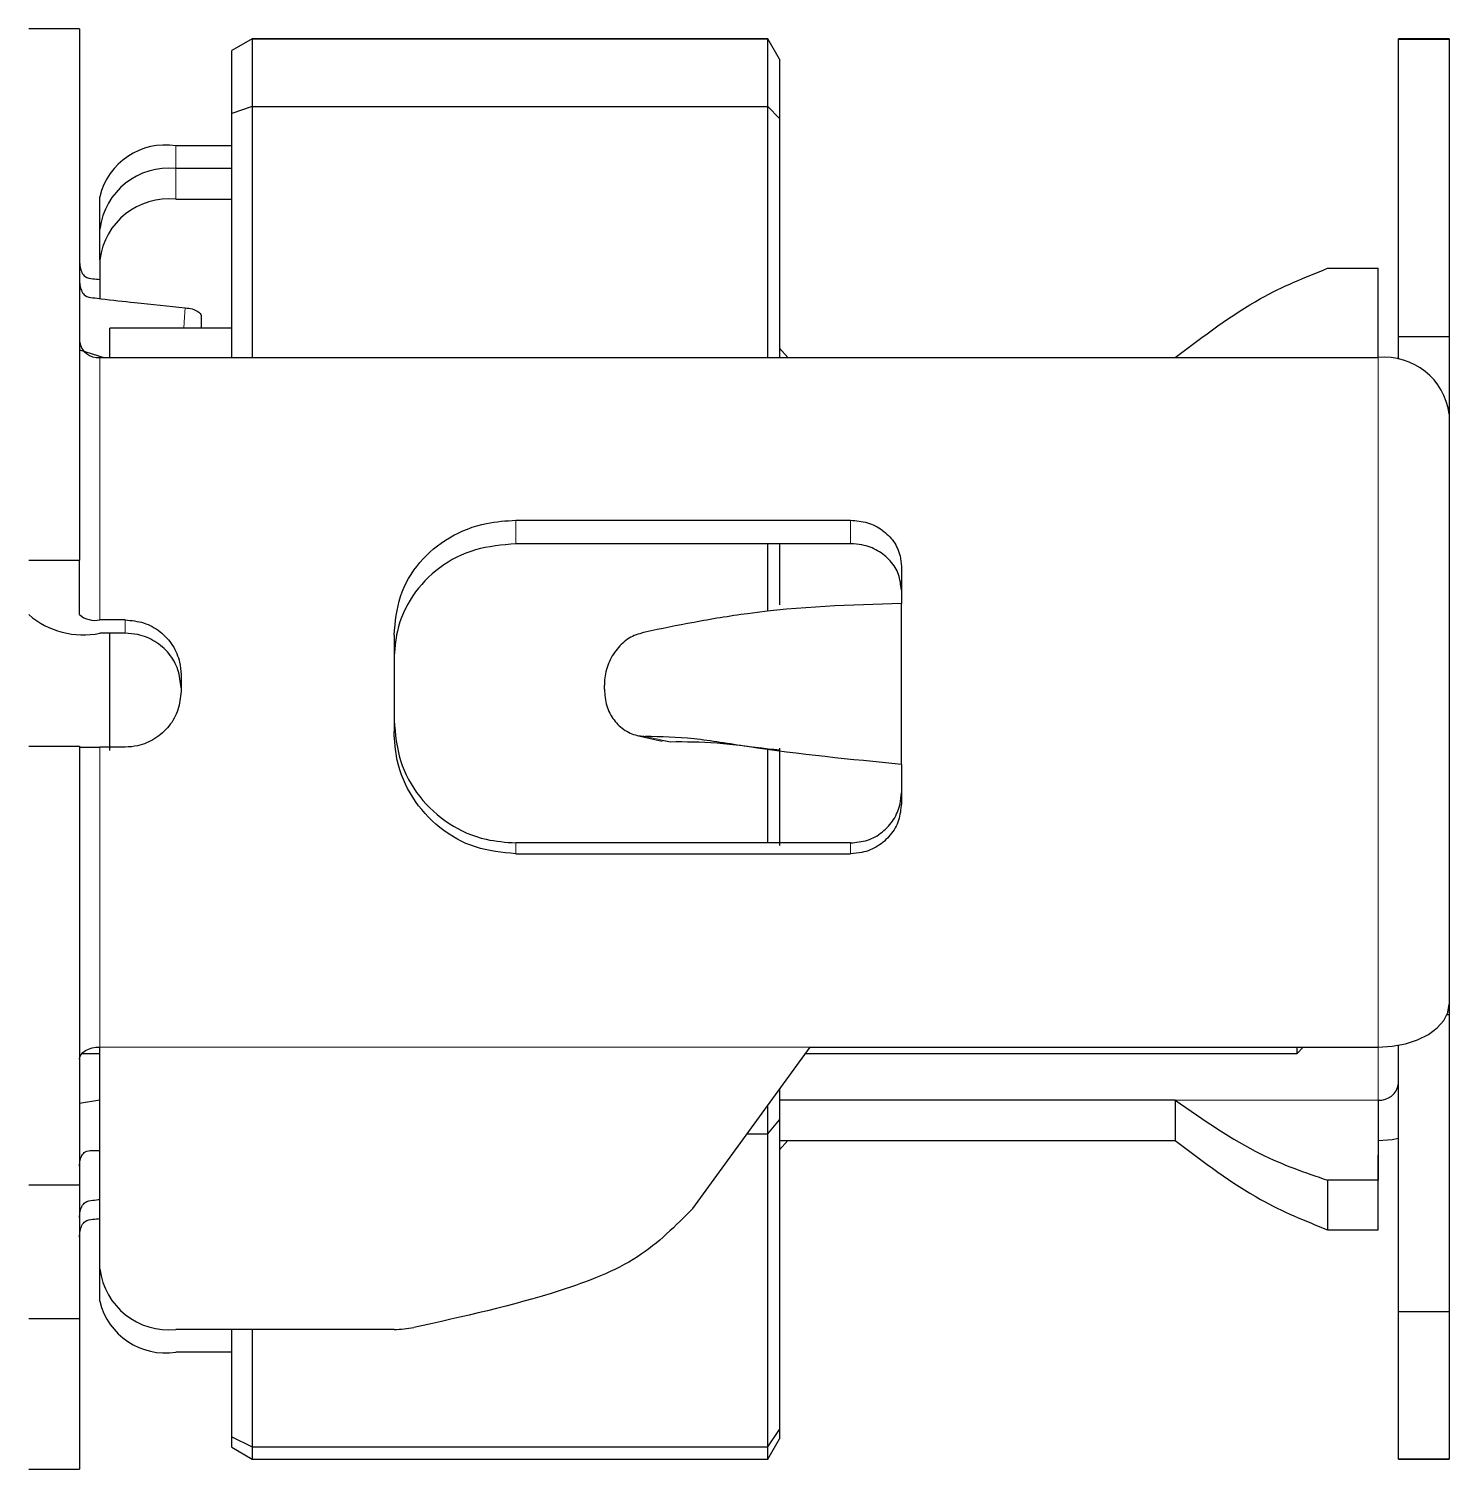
# Model space of a CAD drawing. Header units: millimetres. Extents: x -293 to 528, y -288 to 1990.
# Drawn here: x 5.41 to 19.41, y 1846.87 to 1861.07 of the extents above; entities that cross this region are included whole.
import ezdxf

# ---------------------------------------------------------------- set-up
doc = ezdxf.new("R2010")
doc.units = ezdxf.units.MM

msp = doc.modelspace()

# ---------------------------------------------------------------- linework, layer by layer
at = {"color": 7, "linetype": 'Continuous', "lineweight": 25}
for p, q in [((5.912, 1861.073), (5.412, 1861.073)), ((5.912, 1861.073), (5.912, 1855.836)), ((7.612, 1860.973), (7.412, 1860.858)), ((12.696, 1860.973), (7.612, 1860.973)), ((7.612, 1860.973), (7.612, 1860.308)), ((7.612, 1860.973), (12.696, 1860.973)), ((12.812, 1860.773), (12.696, 1860.973)), ((12.696, 1860.308), (12.696, 1860.973)), ((19.412, 1860.973), (18.912, 1860.973)), ((18.912, 1860.97), (18.912, 1860.973)), ((18.912, 1860.97), (19.412, 1860.97)), ((18.912, 1858.04), (18.912, 1860.97)), ((19.412, 1860.973), (19.412, 1860.97)), ((19.412, 1860.97), (19.412, 1858.04)), ((7.412, 1860.239), (7.412, 1860.858)), ((12.812, 1860.773), (12.812, 1860.188)), ((7.612, 1860.308), (7.412, 1860.239)), ((7.412, 1857.832), (7.412, 1860.239)), ((7.612, 1860.308), (7.612, 1857.832)), ((7.612, 1860.308), (12.696, 1860.308)), ((12.696, 1857.832), (12.696, 1860.308)), ((12.812, 1860.188), (12.696, 1860.308)), ((12.812, 1860.188), (12.812, 1857.832)), ((7.412, 1859.919), (6.862, 1859.919)), ((7.412, 1859.696), (6.862, 1859.696)), ((6.112, 1859.099), (6.112, 1859.417)), ((6.862, 1859.393), (7.412, 1859.393)), ((6.112, 1858.797), (6.112, 1859.099)), ((6.112, 1858.797), (6.112, 1858.414)), ((18.212, 1858.712), (18.712, 1858.712)), ((7.412, 1858.123), (6.212, 1858.123)), ((6.212, 1857.827), (6.212, 1858.123)), ((18.912, 1858.04), (19.412, 1858.04)), ((18.912, 1857.816), (18.912, 1858.04)), ((19.412, 1858.04), (19.412, 1857.275)), ((5.912, 1857.909), (6.15, 1857.832)), ((6.112, 1857.832), (16.712, 1857.832)), ((12.812, 1857.924), (12.892, 1857.832)), ((16.712, 1857.832), (18.712, 1857.832)), ((19.412, 1857.275), (19.412, 1851.459)), ((10.212, 1856.229), (13.512, 1856.229)), ((13.512, 1855.996), (10.212, 1855.996)), ((12.696, 1855.339), (12.696, 1855.996)), ((12.812, 1855.996), (12.812, 1855.393)), ((5.412, 1855.836), (5.912, 1855.836)), ((5.912, 1855.298), (5.912, 1855.836)), ((14.012, 1855.774), (14.012, 1855.408)), ((14.012, 1853.822), (14.012, 1855.408)), ((6.362, 1855.246), (6.112, 1855.246)), ((6.362, 1855.115), (6.112, 1855.115)), ((6.212, 1853.957), (6.212, 1855.115)), ((9.012, 1855.096), (9.012, 1854.146)), ((6.912, 1854.707), (6.912, 1854.541)), ((11.085, 1854.562), (11.085, 1854.602)), ((11.408, 1854.108), (11.654, 1854.052)), ((5.412, 1854), (5.912, 1854)), ((5.912, 1854), (5.912, 1849.672)), ((6.362, 1853.991), (6.112, 1853.991)), ((11.738, 1854.042), (11.655, 1854.058)), ((12.696, 1853.047), (12.696, 1853.97)), ((12.812, 1853.982), (12.812, 1853.021)), ((14.012, 1853.822), (14.012, 1853.435)), ((13.512, 1853.047), (10.212, 1853.047)), ((10.212, 1852.941), (13.512, 1852.941)), ((19.412, 1851.459), (19.412, 1851.357)), ((19.391, 1851.357), (19.412, 1851.357)), ((19.412, 1851.357), (19.412, 1848.427)), ((5.938, 1850.973), (6.112, 1850.973)), ((6.112, 1848.847), (6.112, 1851.035)), ((11.957, 1849.444), (13.112, 1851.035)), ((13.067, 1850.973), (17.912, 1850.973)), ((13.112, 1851.035), (18.712, 1851.035)), ((17.912, 1850.973), (17.974, 1851.035)), ((17.912, 1850.973), (17.912, 1851.035)), ((18.912, 1848.427), (18.912, 1851.053)), ((12.812, 1850.622), (12.812, 1850.319)), ((5.912, 1850.482), (6.112, 1850.514)), ((12.696, 1850.18), (12.696, 1850.463)), ((16.712, 1850.512), (12.812, 1850.512)), ((16.712, 1850.512), (16.712, 1850.115)), ((12.696, 1850.18), (12.812, 1850.319)), ((12.812, 1850.319), (12.812, 1847.264)), ((12.491, 1850.18), (12.696, 1850.18)), ((12.696, 1847.093), (12.696, 1850.18)), ((12.812, 1850.115), (16.712, 1850.115)), ((12.812, 1850.022), (12.892, 1850.115)), ((18.712, 1849.723), (18.712, 1849.969)), ((18.212, 1849.723), (18.212, 1849.234)), ((18.712, 1849.723), (18.212, 1849.723)), ((18.712, 1849.234), (18.712, 1849.723)), ((5.912, 1849.672), (5.412, 1849.672)), ((5.912, 1849.672), (5.912, 1848.357)), ((18.212, 1849.234), (18.712, 1849.234)), ((6.112, 1848.529), (6.112, 1848.847)), ((18.912, 1848.427), (19.412, 1848.427)), ((18.912, 1846.977), (18.912, 1848.427)), ((19.412, 1848.427), (19.412, 1846.977)), ((5.912, 1848.357), (5.412, 1848.357)), ((5.912, 1848.357), (5.912, 1846.873)), ((9.013, 1848.25), (6.862, 1848.25)), ((7.412, 1847.191), (7.412, 1848.25)), ((7.612, 1848.25), (7.612, 1847.093)), ((7.412, 1848.027), (6.862, 1848.027)), ((7.412, 1847.191), (7.612, 1847.093)), ((7.412, 1847.089), (7.412, 1847.191)), ((12.696, 1847.093), (12.812, 1847.264)), ((12.696, 1846.973), (12.812, 1847.173)), ((12.812, 1847.264), (12.812, 1847.173)), ((7.412, 1847.089), (7.612, 1846.973)), ((7.612, 1847.093), (12.696, 1847.093)), ((7.612, 1847.093), (7.612, 1846.973)), ((12.696, 1846.973), (12.696, 1847.093)), ((5.412, 1846.873), (5.912, 1846.873)), ((7.612, 1846.973), (12.696, 1846.973)), ((7.612, 1846.973), (12.696, 1846.973)), ((18.912, 1846.977), (19.412, 1846.977)), ((18.912, 1846.973), (18.912, 1846.977)), ((18.912, 1846.973), (19.412, 1846.973)), ((19.412, 1846.977), (19.412, 1846.973))]:
    msp.add_line(p, q, dxfattribs=at)
at = {"color": 8, "linetype": 'Continuous', "lineweight": 18}
for p, q in [((6.862, 1859.919), (6.862, 1859.696)), ((6.862, 1859.696), (6.862, 1859.393)), ((6.112, 1857.832), (6.112, 1855.246)), ((18.712, 1851.035), (18.712, 1857.832)), ((10.212, 1856.229), (10.212, 1855.996)), ((13.512, 1855.996), (13.512, 1856.229)), ((6.362, 1855.115), (6.362, 1855.246)), ((6.112, 1853.991), (6.112, 1851.035)), ((10.212, 1853.047), (10.212, 1852.941)), ((13.512, 1852.941), (13.512, 1853.047)), ((6.112, 1851.035), (13.112, 1851.035)), ((18.712, 1850.512), (18.712, 1851.035)), ((18.712, 1850.512), (16.712, 1850.512))]:
    msp.add_line(p, q, dxfattribs=at)
at = {"color": 8, "linetype": 'Continuous', "lineweight": 18, "flags": 128}
msp.add_lwpolyline([(6.94, 1858.123), (6.947, 1858.234), (6.954, 1858.323), (6.954, 1858.323), (6.954, 1858.323)], dxfattribs=at)
at = {"color": 7, "linetype": 'Continuous', "lineweight": 25, "flags": 128}
for points in [[(18.712, 1851.035), (18.849, 1851.043), (18.98, 1851.067), (19.101, 1851.107), (19.207, 1851.159), (19.294, 1851.224), (19.359, 1851.297), (19.398, 1851.376), (19.412, 1851.459)], [(5.912, 1850.914), (5.916, 1850.938), (5.927, 1850.96), (5.946, 1850.981), (5.971, 1851), (6.001, 1851.015), (6.035, 1851.026), (6.073, 1851.033), (6.112, 1851.035)], [(18.712, 1850.115), (18.849, 1850.125), (18.912, 1850.138)]]:
    msp.add_lwpolyline(points, dxfattribs=at)
at = {"color": 7, "linetype": 'Continuous', "lineweight": 25}
for centre, radius, start, end in [((6.758, 1859.263), 0.665, 81.0438, 166.5514), ((6.793, 1859.013), 0.687, 84.2482, 172.7634), ((6.793, 1858.71), 0.687, 84.2482, 172.7634), ((6.094, 1858.014), 0.183, 187.2366, 275.7518), ((18.776, 1857.194), 0.641, 7.2366, 95.7518), ((5.949, 1855.919), 0.821, 229.1472, 281.4476), ((6.065, 1855.476), 0.235, 229.1472, 281.4476), ((6.062, 1867.499), 13.508, 269.3637, 270.2121), ((18.73, 1850.695), 0.183, 264.2482, 352.7634), ((6.793, 1848.934), 0.687, 187.2366, 275.7518), ((6.758, 1848.684), 0.665, 193.4486, 278.9562), ((9.013, 1849.183), 0.932, 269.97, 282.0278)]:
    msp.add_arc(centre, radius, start, end, dxfattribs=at)
for points, knots in [([(5.912, 1858.786), (5.913, 1858.765), (5.915, 1858.726), (5.932, 1858.672), (5.97, 1858.618), (6.042, 1858.61), (6.089, 1858.605), (6.112, 1858.603)], [0, 0, 0, 0, 0.195353, 0.37764, 0.539051, 0.782239, 1, 1, 1, 1]), ([(16.712, 1857.832), (16.992, 1858.044), (17.492, 1858.424), (17.992, 1858.624), (18.212, 1858.712)], [0, 0, 0, 0, 0.559911, 1, 1, 1, 1]), ([(18.712, 1857.832), (18.712, 1858.044), (18.712, 1858.424), (18.712, 1858.624), (18.712, 1858.712)], [0, 0, 0, 0, 0.559866, 1, 1, 1, 1]), ([(5.912, 1858.591), (5.913, 1858.572), (5.915, 1858.535), (5.932, 1858.484), (5.97, 1858.432), (6.046, 1858.422), (6.207, 1858.402), (6.52, 1858.367), (6.789, 1858.34), (6.954, 1858.323)], [0, 0, 0, 0, 0.052051, 0.100621, 0.143629, 0.208426, 0.277664, 0.558659, 1, 1, 1, 1]), ([(6.954, 1858.323), (6.978, 1858.32), (7.027, 1858.313), (7.08, 1858.289), (7.108, 1858.262), (7.111, 1858.243), (7.112, 1858.236)], [0, 0, 0, 0, 0.266331, 0.548449, 0.829136, 1, 1, 1, 1]), ([(7.112, 1858.236), (7.112, 1858.206), (7.112, 1858.169), (7.112, 1858.131), (7.112, 1858.123)], [0, 0, 0, 0, 0.786734, 1, 1, 1, 1]), ([(9.012, 1855.096), (9.024, 1855.226), (9.049, 1855.487), (9.249, 1855.824), (9.547, 1856.073), (9.885, 1856.208), (10.115, 1856.223), (10.212, 1856.229)], [0, 0, 0, 0, 0.212833, 0.42585, 0.635542, 0.846587, 1, 1, 1, 1]), ([(13.512, 1856.229), (13.568, 1856.224), (13.681, 1856.214), (13.83, 1856.137), (13.943, 1856.023), (14.003, 1855.895), (14.009, 1855.809), (14.012, 1855.774)], [0, 0, 0, 0, 0.214445, 0.428893, 0.643239, 0.857188, 1, 1, 1, 1]), ([(10.212, 1855.996), (10.077, 1855.984), (9.807, 1855.961), (9.448, 1855.776), (9.179, 1855.497), (9.033, 1855.172), (9.018, 1854.949), (9.012, 1854.855)], [0, 0, 0, 0, 0.212875, 0.425767, 0.637937, 0.847353, 1, 1, 1, 1]), ([(14.012, 1855.54), (14.006, 1855.592), (13.996, 1855.697), (13.91, 1855.833), (13.784, 1855.935), (13.643, 1855.988), (13.55, 1855.994), (13.512, 1855.996)], [0, 0, 0, 0, 0.214295, 0.42863, 0.64223, 0.856153, 1, 1, 1, 1]), ([(14.012, 1855.408), (13.513, 1855.393), (12.842, 1855.372), (11.948, 1855.221), (11.643, 1855.158), (11.488, 1855.126)], [0, 0, 0, 0, 0.587693, 0.790818, 1, 1, 1, 1]), ([(6.362, 1855.246), (6.424, 1855.24), (6.547, 1855.228), (6.712, 1855.137), (6.836, 1855.001), (6.902, 1854.849), (6.909, 1854.748), (6.912, 1854.707)], [0, 0, 0, 0, 0.2143929, 0.4287887, 0.6430611, 0.8568545, 1, 1, 1, 1]), ([(6.912, 1854.575), (6.906, 1854.636), (6.894, 1854.758), (6.8, 1854.92), (6.661, 1855.041), (6.506, 1855.105), (6.403, 1855.112), (6.362, 1855.115)], [0, 0, 0, 0, 0.214211, 0.428471, 0.641842, 0.855602, 1, 1, 1, 1]), ([(11.488, 1855.126), (11.439, 1855.112), (11.342, 1855.086), (11.217, 1854.98), (11.127, 1854.839), (11.089, 1854.705), (11.086, 1854.626), (11.085, 1854.602)], [0, 0, 0, 0, 0.225867, 0.451734, 0.677598, 0.903479, 1, 1, 1, 1]), ([(6.912, 1854.541), (6.906, 1854.48), (6.894, 1854.357), (6.8, 1854.192), (6.661, 1854.068), (6.506, 1854.001), (6.403, 1853.994), (6.362, 1853.991)], [0, 0, 0, 0, 0.214305, 0.42865, 0.642279, 0.856223, 1, 1, 1, 1]), ([(11.085, 1854.562), (11.09, 1854.507), (11.099, 1854.396), (11.175, 1854.253), (11.285, 1854.149), (11.398, 1854.104), (11.467, 1854.099), (11.488, 1854.098)], [0, 0, 0, 0, 0.225883, 0.451767, 0.67765, 0.903524, 1, 1, 1, 1]), ([(9.012, 1854.256), (9.024, 1854.121), (9.049, 1853.852), (9.247, 1853.493), (9.543, 1853.222), (9.882, 1853.071), (10.113, 1853.055), (10.212, 1853.047)], [0, 0, 0, 0, 0.2123763, 0.4249789, 0.6334795, 0.8436094, 1, 1, 1, 1]), ([(10.212, 1852.941), (10.077, 1852.954), (9.807, 1852.98), (9.448, 1853.183), (9.179, 1853.483), (9.033, 1853.823), (9.018, 1854.051), (9.012, 1854.146)], [0, 0, 0, 0, 0.213238, 0.42649, 0.63916, 0.849598, 1, 1, 1, 1]), ([(14.012, 1853.822), (13.513, 1853.87), (12.842, 1853.935), (11.948, 1854.087), (11.643, 1854.094), (11.488, 1854.098)], [0, 0, 0, 0, 0.587693, 0.790818, 1, 1, 1, 1]), ([(12.812, 1853.962), (12.775, 1853.965), (12.574, 1853.986), (12.176, 1854.043), (11.885, 1854.043), (11.738, 1854.042)], [0, 0, 0, 0, 0.099559, 0.54474, 1, 1, 1, 1]), ([(13.512, 1853.047), (13.568, 1853.053), (13.681, 1853.064), (13.83, 1853.148), (13.943, 1853.273), (14.003, 1853.412), (14.009, 1853.505), (14.012, 1853.542)], [0, 0, 0, 0, 0.214385, 0.428772, 0.643033, 0.856802, 1, 1, 1, 1]), ([(14.012, 1853.435), (14.006, 1853.379), (13.996, 1853.268), (13.91, 1853.12), (13.783, 1853.009), (13.643, 1852.95), (13.549, 1852.944), (13.512, 1852.941)], [0, 0, 0, 0, 0.214373, 0.428779, 0.642592, 0.856666, 1, 1, 1, 1]), ([(16.712, 1850.512), (16.992, 1850.317), (17.492, 1849.968), (17.992, 1849.798), (18.212, 1849.723)], [0, 0, 0, 0, 0.5598678, 1, 1, 1, 1]), ([(18.712, 1850.512), (18.712, 1850.317), (18.712, 1849.967), (18.712, 1849.798), (18.712, 1849.723)], [0, 0, 0, 0, 0.559785, 1, 1, 1, 1]), ([(5.912, 1849.862), (5.913, 1849.881), (5.915, 1849.917), (5.932, 1849.966), (5.969, 1850.012), (6.039, 1850.016), (6.087, 1850.015), (6.112, 1850.015)], [0, 0, 0, 0, 0.195302, 0.377541, 0.538909, 0.761383, 1, 1, 1, 1]), ([(16.712, 1850.115), (16.992, 1849.902), (17.492, 1849.523), (17.992, 1849.322), (18.212, 1849.234)], [0, 0, 0, 0, 0.559911, 1, 1, 1, 1]), ([(5.912, 1849.356), (5.913, 1849.375), (5.915, 1849.412), (5.932, 1849.463), (5.97, 1849.515), (6.042, 1849.524), (6.089, 1849.53), (6.112, 1849.533)], [0, 0, 0, 0, 0.195353, 0.37764, 0.539051, 0.782239, 1, 1, 1, 1]), ([(11.957, 1849.444), (11.788, 1849.273), (11.437, 1848.918), (10.455, 1848.544), (9.692, 1848.377), (9.208, 1848.271)], [0, 0, 0, 0, 0.254027, 0.526591, 1, 1, 1, 1]), ([(5.912, 1849.161), (5.913, 1849.181), (5.915, 1849.22), (5.932, 1849.275), (5.97, 1849.329), (6.042, 1849.337), (6.089, 1849.342), (6.112, 1849.344)], [0, 0, 0, 0, 0.1953532, 0.3776399, 0.5390508, 0.7822387, 1, 1, 1, 1])]:
    msp.add_open_spline(points, degree=3, knots=knots, dxfattribs=at)
at = {"color": 8, "linetype": 'Continuous', "lineweight": 18}
msp.add_open_spline([(11.488, 1854.098), (11.53, 1854.088), (11.598, 1854.073), (11.681, 1854.055), (11.723, 1854.046), (11.738, 1854.042)], degree=3, knots=[0, 0, 0, 0, 0.502362, 0.815418, 1, 1, 1, 1], dxfattribs=at)

doc.saveas('drawing.dxf')
